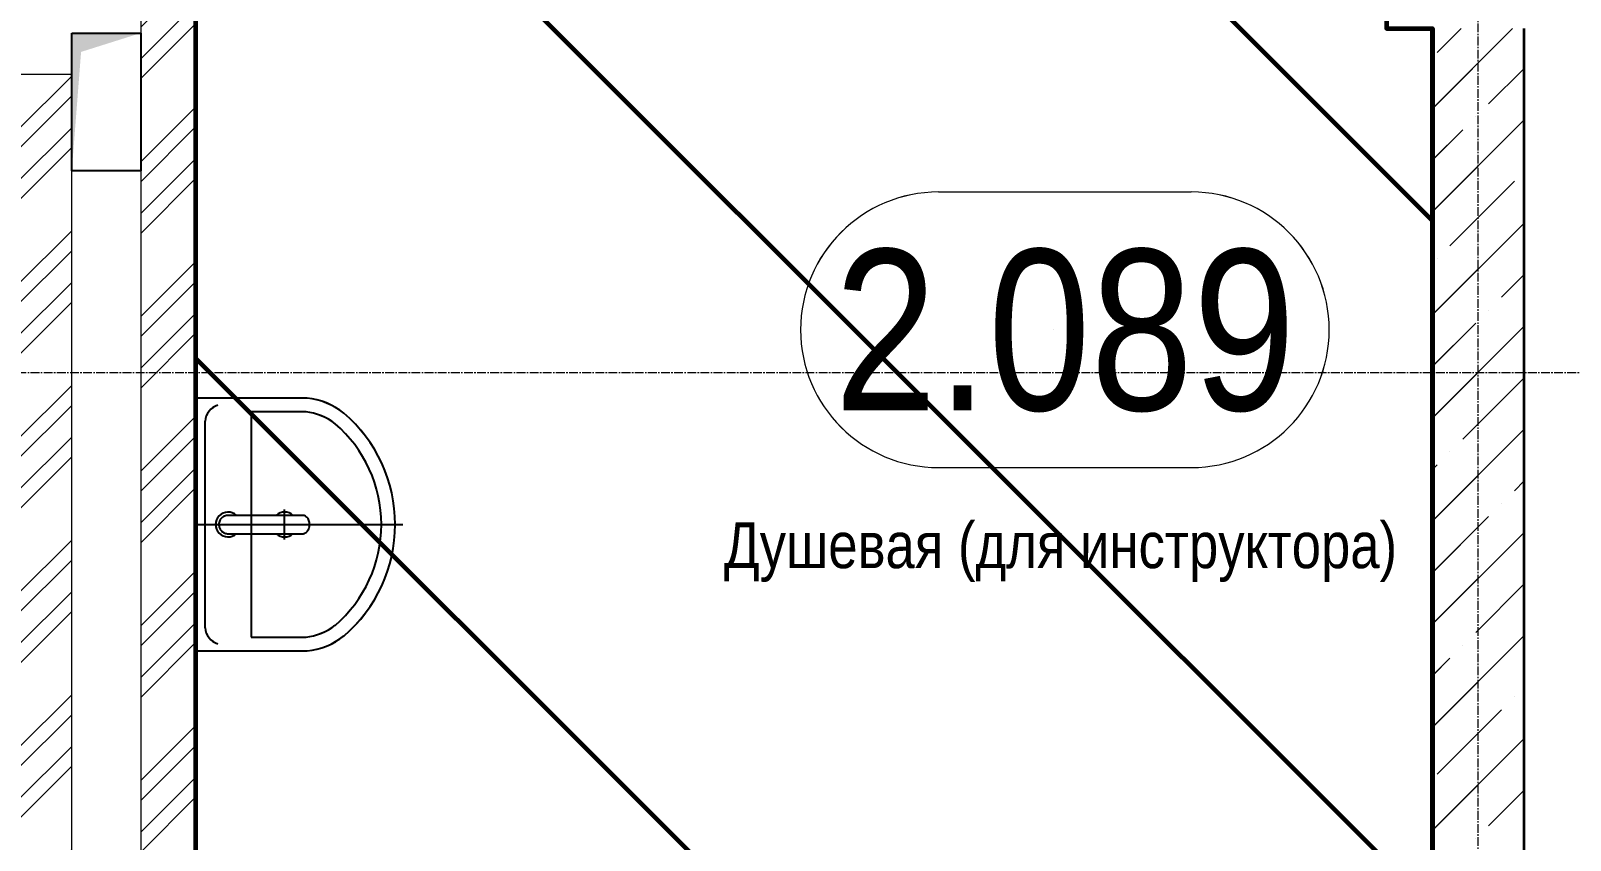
# Model space of a CAD drawing. Header units: millimetres. Extents: x 470010 to 1231400, y -134005 to 421770.
# Drawn here: x 697324 to 700674, y -12429 to -10666 of the extents above; entities that cross this region are included whole.
import ezdxf
from ezdxf.enums import TextEntityAlignment as Align

# ---------------------------------------------------------------- set-up
doc = ezdxf.new("R2010")
doc.units = ezdxf.units.MM
doc.linetypes.add('CENTER2', pattern=[28.575, 19.05, -3.175, 3.175, -3.175])
doc.layers.get('Defpoints').update_dxf_attribs({"color": 140})
for name, color, linetype, lineweight in [('0) шп потолок', 3, 'Continuous', 60), ('АР_Area', 5, 'Continuous', 5), ('АР_Стены ЖБ', 7, 'Continuous', 35), ('АР_Стены кирпич', 32, 'Continuous', 20), ('АР_Штриховка', 8, 'Continuous', 0)]:
    doc.layers.add(name, color=color, linetype=linetype, lineweight=lineweight)
doc.layers.add('РД_Оси_100', color=7, linetype='Continuous', lineweight=0, true_color=0x525252)
doc.styles.add('style1', font='ARIALN.TTF')
pattern_1 = [(45, (602274.53, -216024.5), (-168.3798, 168.3798), []), (45, (602386.78, -216024.5), (-168.3798, 168.3798), [])]
pattern_2 = [(45, (-63444.08, -115658.25), (-168.3798, 168.3798), []), (45, (-63331.83, -115658.25), (-168.3798, 168.3798), [])]

# ---------------------------------------------------------------- blocks, each defined once
blk = doc.blocks.new('СОШ_2200_АР_ОСИ_М100_28.05.24')
at = {"layer": 'РД_Оси_100', "color": 251, "linetype": 'CENTER2', "true_color": 0x636466}
for p, q in [((27600, -6155), (27600, 139938.679)), ((119910, 82200), (-5954.958, 82200))]:
    blk.add_line(p, q, dxfattribs=at)
blk = doc.blocks.new('MOK-МаркаПом_овал_ареал')
for p, q in [((-2.75, 3), (2.75, 3)), ((-2.75, -3), (2.75, -3))]:
    blk.add_line(p, q)
for centre, radius, start, end in [((-2.75, 0), 3, 90, 270), ((2.75, 0), 3, 270, 90), ((-3.75, 0), 3.5, 0, 0.001)]:
    blk.add_arc(centre, radius, start, end)
at = {"color": 0, "style": 'style1'}
blk.add_attdef('АР-ПОМЕЩЕНИЕ:НОМЕР', text='', height=3.5, dxfattribs=at).set_placement((0, 0), align=Align.MIDDLE)
at = {"layer": 'Defpoints', "color": 2, "style": 'style1'}
blk.add_attdef('АР-ПОМЕЩЕНИЕ:НАИМЕНОВАНИЕ', text='', height=1, dxfattribs=at).set_placement((-0.094, -4.814), align=Align.MIDDLE)
blk = doc.blocks.new('A$C9108343f')
at = {"layer": 'АР_Штриховка', "linetype": 'Continuous', "lineweight": 0, "true_color": 0x000000}
h = blk.add_hatch(dxfattribs=at)
h.set_pattern_fill('ANSI32', color=18, scale=25, style=0)
h.set_pattern_definition([(45, (-63444.08, -115658.25), (-168.3798, 168.3798), []), (45, (-63331.83, -115658.25), (-168.3798, 168.3798), [])])
h.paths.add_polyline_path([(31965, 90035), (31925, 90065), (31845, 90035), (31845, 87775), (31965, 87775)], flags=0)
h = blk.add_hatch(dxfattribs=at)
h.set_pattern_fill('ANSI32', color=18, scale=25, angle=360, style=0)
h.set_pattern_definition(pattern_2)
h.paths.add_polyline_path([(31575, 89485), (31695, 89605), (29351.9, 89605), (29311.9, 89575), (29351.9, 89485)], flags=0)
h.paths.add_polyline_path([(29351.9, 89485), (29311.9, 89575), (29231.9, 89605), (27075, 89605), (27075, 89485)], flags=0)
h = blk.add_hatch(dxfattribs=at)
h.set_pattern_fill('ANSI32', color=18, scale=25, angle=-360, style=0)
h.set_pattern_definition(pattern_2)
h.paths.add_polyline_path([(31695, 89605), (31575, 89485), (31575, 86785), (31695, 86665)], flags=0)
at = {"color": 18, "linetype": 'Continuous', "true_color": 0x000000}
for p, q in [((31695, 89395), (31695, 89695)), ((31695, 89695), (31845, 89695)), ((31695, 89395), (31695, 89695)), ((31695, 89695), (31845, 89695)), ((31845, 89695), (31845, 89395)), ((31845, 89695), (31845, 89395)), ((31845, 89395), (31695, 89395)), ((31845, 89395), (31695, 89395))]:
    blk.add_line(p, q, dxfattribs=at)
at = {"color": 18, "true_color": 0x000000}
for p, q in [((31965, 88350), (31965, 88900)), ((32206.7, 88900), (31965, 88900)), ((31965, 88900), (31965, 88350)), ((31965, 88350), (31965, 88900)), ((32206.7, 88900), (31965, 88900)), ((31965, 88900), (31965, 88350)), ((32205.2, 88870), (32085, 88870)), ((32085, 88870), (32085, 88380)), ((32205.2, 88870), (32085, 88870)), ((32085, 88870), (32085, 88380)), ((31985, 88400.3), (31985, 88849.7)), ((31985, 88400.3), (31985, 88849.7)), ((32085, 88380), (32205.2, 88380)), ((32085, 88380), (32205.2, 88380)), ((31965, 88350), (32206.7, 88350)), ((31965, 88350), (32206.7, 88350))]:
    blk.add_line(p, q, dxfattribs=at)
for centre, radius, start, end in [((32191.7, 88747.1), 153.6, 51.7332, 84.3781), ((32191.7, 88747.1), 153.6, 51.7332, 84.3781), ((32024.5, 88846.7), 39.7, 106.881, 175.6479), ((32024.5, 88846.7), 39.7, 106.881, 175.6479), ((32191.7, 88747.1), 123.6, 51.7332, 84.3781), ((32191.7, 88747.1), 123.6, 51.7332, 84.3781), ((32078.8, 88625), 319.7, 310.5997, 49.4003), ((32078.8, 88625), 319.7, 310.5997, 49.4003), ((32078.8, 88625), 289.7, 310.7241, 49.2759), ((32078.8, 88625), 289.7, 310.7241, 49.2759), ((32035, 88625), 27, 47.7946, 312.2054), ((32035, 88625), 27, 47.7946, 312.2054), ((32158, 88625), 27, 47.7946, 132.2054), ((32158, 88625), 27, 47.7946, 132.2054), ((32158, 88625), 27, 227.7946, 312.2054), ((32158, 88625), 27, 227.7946, 312.2054), ((32024.5, 88403.3), 39.7, 184.3521, 253.119), ((32024.5, 88403.3), 39.7, 184.3521, 253.119), ((32191.7, 88502.9), 123.6, 275.6219, 308.2668), ((32191.7, 88502.9), 123.6, 275.6219, 308.2668), ((32191.7, 88502.9), 153.6, 275.6219, 308.2668), ((32191.7, 88502.9), 153.6, 275.6219, 308.2668)]:
    blk.add_arc(centre, radius, start, end, dxfattribs=at)
blk.add_open_spline([(32197.3, 88645), (32198.1, 88645), (32198.9, 88644.9), (32200.6, 88644.6), (32201.4, 88644.3), (32203, 88643.6), (32203.8, 88643.1), (32205.6, 88641.8), (32206.7, 88640.7), (32208.5, 88638.4), (32209.3, 88637.2), (32210.6, 88634.4), (32211.1, 88633), (32211.8, 88630.2), (32212, 88628.7), (32212.2, 88626.6), (32212.3, 88625.8), (32212.3, 88624.4), (32212.2, 88623.7), (32212.1, 88622.3), (32212.1, 88621.5), (32211.7, 88619.1), (32211.2, 88617.3), (32209.9, 88613.9), (32209, 88612.3), (32207.1, 88609.7), (32206.1, 88608.7), (32203.9, 88606.9), (32202.7, 88606.2), (32200.4, 88605.4), (32199.3, 88605.1), (32198.1, 88605), (32198, 88605), (32197.7, 88605), (32197.7, 88605), (32197.5, 88605), (32197.4, 88605), (32197.3, 88605), (32197.3, 88605), (32197.3, 88605), (32197.2, 88605), (32197.2, 88605), (32197.2, 88605), (32197.1, 88605), (32197.1, 88605), (32196.9, 88605), (32196.8, 88605), (32196.6, 88605), (32196.4, 88605), (32195.9, 88605), (32195.5, 88605), (32194.5, 88605), (32193.8, 88605), (32191.6, 88605), (32190.2, 88605), (32185.8, 88605), (32182.8, 88605), (32173.7, 88605), (32167.4, 88605), (32147.6, 88605), (32133.5, 88605), (32115.2, 88605), (32112, 88605), (32102.3, 88605), (32095.6, 88605), (32075.1, 88605), (32060.8, 88605), (32042.8, 88605), (32039.7, 88605), (32036.4, 88605), (32036.2, 88605), (32035.9, 88605), (32035.7, 88605), (32035.5, 88605), (32035.4, 88605), (32035.2, 88605), (32035.2, 88605), (32035.1, 88605), (32035, 88605), (32035, 88605), (32035, 88605), (32035, 88605), (32034.9, 88605), (32034.9, 88605), (32034.9, 88605), (32034.9, 88605), (32034.9, 88605), (32034.8, 88605), (32034.8, 88605), (32034.7, 88605), (32034.6, 88605), (32034.4, 88605), (32034.3, 88605), (32033.9, 88605), (32033.6, 88605), (32032.7, 88605.1), (32032.2, 88605.2), (32030.5, 88605.5), (32029.3, 88605.8), (32027, 88606.6), (32025.9, 88607.1), (32023.7, 88608.4), (32022.7, 88609.2), (32020.8, 88610.9), (32019.9, 88611.8), (32018.3, 88613.8), (32017.7, 88614.9), (32016.5, 88617.1), (32016.1, 88618.3), (32015.4, 88620.6), (32015.2, 88621.7), (32015, 88623.5), (32015, 88624.1), (32015, 88625.1), (32015, 88625.4), (32015, 88626.2), (32015, 88626.6), (32015.1, 88627.7), (32015.2, 88628.5), (32015.7, 88630.7), (32016.2, 88632.2), (32017.6, 88635.1), (32018.5, 88636.4), (32020.5, 88638.9), (32021.7, 88640.1), (32024.3, 88642), (32025.7, 88642.8), (32028.6, 88644), (32030.1, 88644.5), (32031.8, 88644.8), (32032.1, 88644.8), (32032.8, 88644.9), (32033.3, 88644.9), (32033.8, 88645), (32034, 88645), (32034.3, 88645), (32034.5, 88645), (32034.8, 88645), (32034.9, 88645), (32035, 88645), (32035, 88645), (32035, 88645), (32035, 88645), (32035, 88645), (32035, 88645), (32035.1, 88645), (32035.1, 88645), (32035.3, 88645), (32035.4, 88645), (32035.6, 88645), (32035.8, 88645), (32036.3, 88645), (32036.6, 88645), (32037.6, 88645), (32038.3, 88645), (32040.3, 88645), (32041.7, 88645), (32045.7, 88645), (32048.3, 88645), (32056.2, 88645), (32061.4, 88645), (32076.6, 88645), (32086.5, 88645), (32114.9, 88645), (32132.5, 88645), (32166.5, 88645), (32182.7, 88645), (32197.3, 88645)], degree=3, knots=[0, 0, 0, 0, 0.153365, 0.153365, 0.30673, 0.30673, 0.460095, 0.460095, 0.703256, 0.703256, 0.946417, 0.946417, 1.189578, 1.189578, 1.432739, 1.432739, 1.565545, 1.565545, 1.691125, 1.691125, 1.816705, 1.816705, 2.111192, 2.111192, 2.405679, 2.405679, 2.645118, 2.645118, 2.884557, 2.884557, 3.077844, 3.077844, 3.107789, 3.107789, 3.118001, 3.118001, 3.138423, 3.138423, 3.141442, 3.141442, 3.141976, 3.141976, 3.142511, 3.142511, 3.143579, 3.143579, 3.145716, 3.145716, 3.14999, 3.14999, 3.158538, 3.158538, 3.175635, 3.175635, 3.209827, 3.209827, 3.278213, 3.278213, 3.414983, 3.414983, 3.688524, 3.688524, 3.745517, 3.745517, 3.859502, 3.859502, 4.087472, 4.087472, 4.133346, 4.133346, 4.136438, 4.136438, 4.138418, 4.138418, 4.140015, 4.140015, 4.140937, 4.140937, 4.141313, 4.141313, 4.141684, 4.141684, 4.142394, 4.142394, 4.143815, 4.143815, 4.146658, 4.146658, 4.152342, 4.152342, 4.163711, 4.163711, 4.186448, 4.186448, 4.231923, 4.231923, 4.322872, 4.322872, 4.504772, 4.504772, 4.686671, 4.686671, 4.86857, 4.86857, 5.05047, 5.05047, 5.232369, 5.232369, 5.414268, 5.414268, 5.596168, 5.596168, 5.695139, 5.695139, 5.756437, 5.756437, 5.817734, 5.817734, 5.940329, 5.940329, 6.172478, 6.172478, 6.404627, 6.404627, 6.636776, 6.636776, 6.868925, 6.868925, 7.101074, 7.101074, 7.139346, 7.139346, 7.215891, 7.215891, 7.233819, 7.233819, 7.269676, 7.269676, 7.283061, 7.283061, 7.283218, 7.283218, 7.283375, 7.283375, 7.28369, 7.28369, 7.28432, 7.28432, 7.285579, 7.285579, 7.288098, 7.288098, 7.293136, 7.293136, 7.303211, 7.303211, 7.323361, 7.323361, 7.363661, 7.363661, 7.444261, 7.444261, 7.605462, 7.605462, 7.927863, 7.927863, 8.283185, 8.283185, 8.283185, 8.283185], dxfattribs=at)
blk.add_open_spline([(32197.3, 88645), (32198.1, 88645), (32198.9, 88644.9), (32200.6, 88644.6), (32201.4, 88644.3), (32203, 88643.6), (32203.8, 88643.1), (32205.6, 88641.8), (32206.7, 88640.7), (32208.5, 88638.4), (32209.3, 88637.2), (32210.6, 88634.4), (32211.1, 88633), (32211.8, 88630.2), (32212, 88628.7), (32212.2, 88626.6), (32212.3, 88625.8), (32212.3, 88624.4), (32212.2, 88623.7), (32212.1, 88622.3), (32212.1, 88621.5), (32211.7, 88619.1), (32211.2, 88617.3), (32209.9, 88613.9), (32209, 88612.3), (32207.1, 88609.7), (32206.1, 88608.7), (32203.9, 88606.9), (32202.7, 88606.2), (32200.4, 88605.4), (32199.3, 88605.1), (32198.1, 88605), (32198, 88605), (32197.7, 88605), (32197.7, 88605), (32197.5, 88605), (32197.4, 88605), (32197.3, 88605), (32197.3, 88605), (32197.3, 88605), (32197.2, 88605), (32197.2, 88605), (32197.2, 88605), (32197.1, 88605), (32197.1, 88605), (32196.9, 88605), (32196.8, 88605), (32196.6, 88605), (32196.4, 88605), (32195.9, 88605), (32195.5, 88605), (32194.5, 88605), (32193.8, 88605), (32191.6, 88605), (32190.2, 88605), (32185.8, 88605), (32182.8, 88605), (32173.7, 88605), (32167.4, 88605), (32147.6, 88605), (32133.5, 88605), (32115.2, 88605), (32112, 88605), (32102.3, 88605), (32095.6, 88605), (32075.1, 88605), (32060.8, 88605), (32042.8, 88605), (32039.7, 88605), (32036.4, 88605), (32036.2, 88605), (32035.9, 88605), (32035.7, 88605), (32035.5, 88605), (32035.4, 88605), (32035.2, 88605), (32035.2, 88605), (32035.1, 88605), (32035, 88605), (32035, 88605), (32035, 88605), (32035, 88605), (32034.9, 88605), (32034.9, 88605), (32034.9, 88605), (32034.9, 88605), (32034.9, 88605), (32034.8, 88605), (32034.8, 88605), (32034.7, 88605), (32034.6, 88605), (32034.4, 88605), (32034.3, 88605), (32033.9, 88605), (32033.6, 88605), (32032.7, 88605.1), (32032.2, 88605.2), (32030.5, 88605.5), (32029.3, 88605.8), (32027, 88606.6), (32025.9, 88607.1), (32023.7, 88608.4), (32022.7, 88609.2), (32020.8, 88610.9), (32019.9, 88611.8), (32018.3, 88613.8), (32017.7, 88614.9), (32016.5, 88617.1), (32016.1, 88618.3), (32015.4, 88620.6), (32015.2, 88621.7), (32015, 88623.5), (32015, 88624.1), (32015, 88625.1), (32015, 88625.4), (32015, 88626.2), (32015, 88626.6), (32015.1, 88627.7), (32015.2, 88628.5), (32015.7, 88630.7), (32016.2, 88632.2), (32017.6, 88635.1), (32018.5, 88636.4), (32020.5, 88638.9), (32021.7, 88640.1), (32024.3, 88642), (32025.7, 88642.8), (32028.6, 88644), (32030.1, 88644.5), (32031.8, 88644.8), (32032.1, 88644.8), (32032.8, 88644.9), (32033.3, 88644.9), (32033.8, 88645), (32034, 88645), (32034.3, 88645), (32034.5, 88645), (32034.8, 88645), (32034.9, 88645), (32035, 88645), (32035, 88645), (32035, 88645), (32035, 88645), (32035, 88645), (32035, 88645), (32035.1, 88645), (32035.1, 88645), (32035.3, 88645), (32035.4, 88645), (32035.6, 88645), (32035.8, 88645), (32036.3, 88645), (32036.6, 88645), (32037.6, 88645), (32038.3, 88645), (32040.3, 88645), (32041.7, 88645), (32045.7, 88645), (32048.3, 88645), (32056.2, 88645), (32061.4, 88645), (32076.6, 88645), (32086.5, 88645), (32114.9, 88645), (32132.5, 88645), (32166.5, 88645), (32182.7, 88645), (32197.3, 88645)], degree=3, knots=[0, 0, 0, 0, 0.153365, 0.153365, 0.30673, 0.30673, 0.460095, 0.460095, 0.703256, 0.703256, 0.946417, 0.946417, 1.189578, 1.189578, 1.432739, 1.432739, 1.565545, 1.565545, 1.691125, 1.691125, 1.816705, 1.816705, 2.111192, 2.111192, 2.405679, 2.405679, 2.645118, 2.645118, 2.884557, 2.884557, 3.077844, 3.077844, 3.107789, 3.107789, 3.118001, 3.118001, 3.138423, 3.138423, 3.141442, 3.141442, 3.141976, 3.141976, 3.142511, 3.142511, 3.143579, 3.143579, 3.145716, 3.145716, 3.14999, 3.14999, 3.158538, 3.158538, 3.175635, 3.175635, 3.209827, 3.209827, 3.278213, 3.278213, 3.414983, 3.414983, 3.688524, 3.688524, 3.745517, 3.745517, 3.859502, 3.859502, 4.087472, 4.087472, 4.133346, 4.133346, 4.136438, 4.136438, 4.138418, 4.138418, 4.140015, 4.140015, 4.140937, 4.140937, 4.141313, 4.141313, 4.141684, 4.141684, 4.142394, 4.142394, 4.143815, 4.143815, 4.146658, 4.146658, 4.152342, 4.152342, 4.163711, 4.163711, 4.186448, 4.186448, 4.231923, 4.231923, 4.322872, 4.322872, 4.504772, 4.504772, 4.686671, 4.686671, 4.86857, 4.86857, 5.05047, 5.05047, 5.232369, 5.232369, 5.414268, 5.414268, 5.596168, 5.596168, 5.695139, 5.695139, 5.756437, 5.756437, 5.817734, 5.817734, 5.940329, 5.940329, 6.172478, 6.172478, 6.404627, 6.404627, 6.636776, 6.636776, 6.868925, 6.868925, 7.101074, 7.101074, 7.139346, 7.139346, 7.215891, 7.215891, 7.233819, 7.233819, 7.269676, 7.269676, 7.283061, 7.283061, 7.283218, 7.283218, 7.283375, 7.283375, 7.28369, 7.28369, 7.28432, 7.28432, 7.285579, 7.285579, 7.288098, 7.288098, 7.293136, 7.293136, 7.303211, 7.303211, 7.323361, 7.323361, 7.363661, 7.363661, 7.444261, 7.444261, 7.605462, 7.605462, 7.927863, 7.927863, 8.283185, 8.283185, 8.283185, 8.283185], dxfattribs=at)
at = {"color": 18, "linetype": 'Continuous', "true_color": 0x000000}
blk.add_solid([(31695, 89395), (31695, 89695), (31715.2, 89654), (31845, 89695)], dxfattribs=at)
blk.add_solid([(31695, 89395), (31695, 89695), (31715.2, 89654), (31845, 89695)], dxfattribs=at)
at = {"layer": '0) шп потолок'}
blk.add_lwpolyline([(31275, 85855), (31275, 86665), (31695, 86665), (31695, 87695), (31965, 87695), (31965, 90035), (34555, 90035), (34555, 89705), (34655, 89705), (34655, 87775)], dxfattribs=at)
at = {"layer": 'Defpoints', "color": 18, "true_color": 0x000000}
for p, q in [((32158, 88592.6), (32158, 88657.4)), ((32158, 88592.6), (32158, 88657.4)), ((31965, 88625), (32415, 88625)), ((31965, 88625), (32415, 88625))]:
    blk.add_line(p, q, dxfattribs=at)
at = {"layer": 'АР_Стены ЖБ', "color": 18, "linetype": 'Continuous', "lineweight": 35, "true_color": 0x000000}
for p, q in [((34655, 89705), (34655, 85855)), ((34855, 85855), (34855, 89705))]:
    blk.add_line(p, q, dxfattribs=at)
at = {"layer": 'АР_Стены кирпич', "color": 18, "linetype": 'Continuous', "lineweight": 20, "true_color": 0x000000}
for p, q in [((31845, 90035), (31845, 87775)), ((31965, 87775), (31965, 90035)), ((31695, 89605), (29351.9, 89605)), ((31695, 86665), (31695, 89605))]:
    blk.add_line(p, q, dxfattribs=at)
at = {"layer": 'АР_Штриховка', "color": 18, "linetype": 'Continuous', "lineweight": 5, "true_color": 0x000000}
for p, q in [((34655, 89530.3), (34829.6, 89705)), ((34665.2, 89652.9), (34717.4, 89705)), ((34777.5, 89540.6), (34855, 89618.1)), ((34655, 89305.8), (34855, 89505.8)), ((34749.4, 89512.5), (34749.4, 89512.5)), ((34655, 89418.1), (34721.3, 89484.5)), ((34693.3, 89231.9), (34833.6, 89372.2)), ((34655, 89081.3), (34855, 89281.3)), ((34665.2, 89203.8), (34665.2, 89203.8)), ((34805.5, 89119.7), (34855, 89169.1)), ((34777.5, 89091.6), (34777.5, 89091.6)), ((34655, 88969.1), (34749.4, 89063.5)), ((34655, 88856.8), (34855, 89056.8)), ((34721.3, 88811), (34855, 88944.6)), ((34655, 88632.3), (34855, 88832.3)), ((34655, 88744.6), (34665.2, 88754.8)), ((34693.3, 88782.9), (34693.3, 88782.9)), ((34833.6, 88698.7), (34855, 88720.1)), ((34805.5, 88670.6), (34805.5, 88670.6)), ((34655, 88520.1), (34777.5, 88642.6)), ((34655, 88407.8), (34855, 88607.8)), ((34749.4, 88390), (34855, 88495.6)), ((34655, 88183.3), (34855, 88383.3)), ((34721.3, 88361.9), (34721.3, 88361.9)), ((34655, 88295.6), (34693.3, 88333.9)), ((34665.2, 88081.3), (34805.5, 88221.6)), ((34833.6, 88249.7), (34833.6, 88249.7)), ((34655, 87958.8), (34855, 88158.8)), ((34777.5, 87969.1), (34855, 88046.5)), ((34749.4, 87941), (34749.4, 87941))]:
    blk.add_line(p, q, dxfattribs=at)
at = {"layer": 'АР_Area', "color": 18, "linetype": 'Continuous', "lineweight": 15, "true_color": 0x000000, "xscale": 100, "yscale": 100, "zscale": 100}
blk.add_blockref('MOK-МаркаПом_овал_ареал', (33855.6, 89049), dxfattribs=at).add_auto_attribs({'АР-ПОМЕЩЕНИЕ:НОМЕР': '2.089', 'АР-ПОМЕЩЕНИЕ:НАИМЕНОВАНИЕ': 'Душевая (для инструктора)'})
at = {"layer": 'РД_Оси_100'}
blk.add_blockref('СОШ_2200_АР_ОСИ_М100_28.05.24', (7155, 6755), dxfattribs=at)
at = {"layer": 'Defpoints', "color": 18, "true_color": 0x000000, "style": 'style1'}
for p in [(143949.3, 316089.1), (143975, 281639.5), (143890.4, 273244.7), (143840, 264276.8), (143967.8, 254892.4), (12252, 104178.1), (12382.6, 96023.1)]:
    blk.add_attdef('АР-ПОМЕЩЕНИЕ:НАИМЕНОВАНИЕ', text='', height=100, dxfattribs=at).set_placement(p, align=Align.MIDDLE)
at = {"layer": 'Defpoints', "color": 18, "true_color": 0x000000, "style": 'style1', "flags": 8}
for p in [(143951.3, 279099.1), (143848.3, 269251.1), (143875.3, 260094.2), (144049.7, 250824.7), (163419.3, 238153.4), (155897.5, 237966), (183037.2, 237966), (143342.9, 237876.2)]:
    blk.add_attdef('АР-ПОМЕЩЕНИЕ:НАИМЕНОВАНИЕ', text='', height=100, dxfattribs=at).set_placement(p, align=Align.MIDDLE)

msp = doc.modelspace()

# ---------------------------------------------------------------- hatches: boundary and pattern name
at = {"layer": '0) шп потолок', "true_color": 0xf26722}
h = msp.add_hatch(dxfattribs=at)
h.set_pattern_fill('ANSI31', color=30, scale=333, angle=90)
h.paths.add_polyline_path([(700373.57, -10661.242), (700273.57, -10661.242), (700273.57, -10331.242), (697683.57, -10331.242), (697683.57, -12591.242), (700373.57, -12591.242)])
h.paths.add_polyline_path([(697410.164, -10629.408), (697796.453, -10629.408), (697796.453, -10328.794), (697410.164, -10328.794)], flags=9)
at = {"layer": 'АР_Штриховка', "linetype": 'Continuous', "lineweight": 0, "true_color": 0x000000}
h = msp.add_hatch(dxfattribs=at)
h.set_pattern_fill('ANSI32', color=18, scale=25, style=0)
h.set_pattern_definition([(45, (602274.53, -216024.5), (-168.3798, 168.3798), []), (45, (602386.78, -216024.5), (-168.3798, 168.3798), [])])
h.paths.add_polyline_path([(697683.57, -10331.242), (697643.57, -10301.242), (697563.57, -10331.242), (697563.57, -12591.242), (697683.57, -12591.242)], flags=0)
h = msp.add_hatch(dxfattribs=at)
h.set_pattern_fill('ANSI32', color=18, scale=25, angle=360, style=0)
h.set_pattern_definition(pattern_1)
h.paths.add_polyline_path([(697293.57, -10881.242), (697413.57, -10761.242), (695070.463, -10761.242), (695030.463, -10791.242), (695070.463, -10881.242)], flags=0)
h.paths.add_polyline_path([(695070.463, -10881.242), (695030.463, -10791.242), (694950.463, -10761.242), (692793.57, -10761.242), (692793.57, -10881.242)], flags=0)
h = msp.add_hatch(dxfattribs=at)
h.set_pattern_fill('ANSI32', color=18, scale=25, angle=-360, style=0)
h.set_pattern_definition(pattern_1)
h.paths.add_polyline_path([(697413.57, -10761.242), (697293.57, -10881.242), (697293.57, -13581.252), (697413.57, -13701.252)], flags=0)

# ---------------------------------------------------------------- linework, layer by layer
at = {"color": 18, "linetype": 'Continuous', "true_color": 0x000000}
for p, q in [((697413.57, -10971.242), (697413.57, -10671.242)), ((697413.57, -10671.242), (697563.57, -10671.242)), ((697413.57, -10971.242), (697413.57, -10671.242)), ((697413.57, -10671.242), (697563.57, -10671.242)), ((697563.57, -10671.242), (697563.57, -10971.242)), ((697563.57, -10671.242), (697563.57, -10971.242)), ((697563.57, -10971.242), (697413.57, -10971.242)), ((697563.57, -10971.242), (697413.57, -10971.242))]:
    msp.add_line(p, q, dxfattribs=at)
at = {"color": 18, "true_color": 0x000000}
for p, q in [((697683.57, -12016.242), (697683.57, -11466.242)), ((697925.322, -11466.242), (697683.57, -11466.242)), ((697683.57, -11466.242), (697683.57, -12016.242)), ((697683.57, -12016.242), (697683.57, -11466.242)), ((697925.322, -11466.242), (697683.57, -11466.242)), ((697683.57, -11466.242), (697683.57, -12016.242)), ((697703.57, -11965.916), (697703.57, -11516.568)), ((697703.57, -11965.916), (697703.57, -11516.568)), ((697923.769, -11496.242), (697803.57, -11496.242)), ((697803.57, -11496.242), (697803.57, -11986.242)), ((697923.769, -11496.242), (697803.57, -11496.242)), ((697803.57, -11496.242), (697803.57, -11986.242)), ((697803.57, -11986.242), (697923.769, -11986.242)), ((697803.57, -11986.242), (697923.769, -11986.242)), ((697683.57, -12016.242), (697925.322, -12016.242)), ((697683.57, -12016.242), (697925.322, -12016.242))]:
    msp.add_line(p, q, dxfattribs=at)
for centre, radius, start, end in [((697743.152, -11519.581), 39.697, 106.881039, 175.647884), ((697743.152, -11519.581), 39.697, 106.881039, 175.647884), ((697910.272, -11619.137), 153.634, 51.733153, 84.378131), ((697910.272, -11619.137), 153.634, 51.733153, 84.378131), ((697910.272, -11619.137), 123.634, 51.733153, 84.378131), ((697910.272, -11619.137), 123.634, 51.733153, 84.378131), ((697797.38, -11741.242), 319.685, 310.599722, 49.400278), ((697797.38, -11741.242), 319.685, 310.599722, 49.400278), ((697797.38, -11741.242), 289.685, 310.724125, 49.275875), ((697797.38, -11741.242), 289.685, 310.724125, 49.275875), ((697753.57, -11741.242), 27, 47.794554, 312.205446), ((697753.57, -11741.242), 27, 47.794554, 312.205446), ((697876.57, -11741.242), 27, 47.794554, 132.205446), ((697876.57, -11741.242), 27, 47.794554, 132.205446), ((697876.57, -11741.242), 27, 227.794554, 312.205446), ((697876.57, -11741.242), 27, 227.794554, 312.205446), ((697743.152, -11962.903), 39.697, 184.352116, 253.118961), ((697743.152, -11962.903), 39.697, 184.352116, 253.118961), ((697910.272, -11863.347), 123.634, 275.621869, 308.266847), ((697910.272, -11863.347), 123.634, 275.621869, 308.266847), ((697910.272, -11863.347), 153.634, 275.621869, 308.266847), ((697910.272, -11863.347), 153.634, 275.621869, 308.266847)]:
    msp.add_arc(centre, radius, start, end, dxfattribs=at)
msp.add_open_spline([(697915.876, -11721.242), (697916.681, -11721.242), (697917.51, -11721.327), (697919.166, -11721.681), (697919.991, -11721.951), (697921.592, -11722.67), (697922.366, -11723.118), (697924.258, -11724.473), (697925.311, -11725.496), (697927.142, -11727.804), (697927.921, -11729.089), (697929.199, -11731.796), (697929.696, -11733.217), (697930.426, -11736.077), (697930.658, -11737.515), (697930.842, -11739.673), (697930.874, -11740.423), (697930.878, -11741.848), (697930.854, -11742.551), (697930.748, -11743.987), (697930.665, -11744.716), (697930.28, -11747.174), (697929.829, -11748.93), (697928.515, -11752.305), (697927.652, -11753.924), (697925.722, -11756.532), (697924.722, -11757.583), (697922.501, -11759.33), (697921.278, -11760.024), (697918.98, -11760.874), (697917.925, -11761.108), (697916.731, -11761.212), (697916.571, -11761.223), (697916.358, -11761.232), (697916.303, -11761.234), (697916.141, -11761.24), (697916.033, -11761.242), (697915.91, -11761.242), (697915.894, -11761.242), (697915.876, -11761.242), (697915.851, -11761.242), (697915.807, -11761.242), (697915.785, -11761.242), (697915.72, -11761.242), (697915.676, -11761.242), (697915.545, -11761.242), (697915.457, -11761.242), (697915.195, -11761.242), (697915.019, -11761.242), (697914.492, -11761.242), (697914.14, -11761.242), (697913.08, -11761.242), (697912.37, -11761.242), (697910.228, -11761.242), (697908.784, -11761.242), (697904.406, -11761.242), (697901.426, -11761.242), (697892.299, -11761.242), (697885.968, -11761.242), (697866.229, -11761.242), (697852.081, -11761.242), (697833.788, -11761.242), (697830.59, -11761.242), (697820.87, -11761.242), (697814.218, -11761.242), (697793.745, -11761.242), (697779.41, -11761.242), (697761.363, -11761.242), (697758.312, -11761.242), (697755.026, -11761.242), (697754.818, -11761.242), (697754.477, -11761.242), (697754.344, -11761.242), (697754.103, -11761.242), (697753.996, -11761.242), (697753.826, -11761.242), (697753.764, -11761.242), (697753.677, -11761.242), (697753.652, -11761.242), (697753.601, -11761.242), (697753.57, -11761.242), (697753.564, -11761.242), (697753.56, -11761.242), (697753.547, -11761.242), (697753.538, -11761.242), (697753.513, -11761.242), (697753.496, -11761.242), (697753.444, -11761.242), (697753.41, -11761.242), (697753.307, -11761.241), (697753.239, -11761.24), (697753.032, -11761.235), (697752.894, -11761.231), (697752.479, -11761.214), (697752.199, -11761.197), (697751.356, -11761.127), (697750.788, -11761.056), (697749.071, -11760.764), (697747.911, -11760.463), (697745.619, -11759.634), (697744.487, -11759.105), (697742.319, -11757.825), (697741.283, -11757.074), (697739.368, -11755.382), (697738.489, -11754.441), (697736.937, -11752.421), (697736.263, -11751.343), (697735.143, -11749.115), (697734.696, -11747.966), (697734.027, -11745.661), (697733.805, -11744.506), (697733.618, -11742.76), (697733.582, -11742.151), (697733.567, -11741.183), (697733.571, -11740.816), (697733.601, -11740.069), (697733.626, -11739.692), (697733.737, -11738.551), (697733.856, -11737.78), (697734.342, -11735.536), (697734.839, -11734.054), (697736.206, -11731.192), (697737.076, -11729.813), (697739.143, -11727.296), (697740.338, -11726.157), (697742.944, -11724.221), (697744.355, -11723.422), (697747.252, -11722.201), (697748.739, -11721.778), (697750.441, -11721.487), (697750.681, -11721.45), (697751.399, -11721.354), (697751.874, -11721.309), (697752.454, -11721.273), (697752.564, -11721.267), (697752.892, -11721.252), (697753.11, -11721.246), (697753.407, -11721.243), (697753.487, -11721.242), (697753.569, -11721.242), (697753.566, -11721.242), (697753.587, -11721.242), (697753.598, -11721.242), (697753.63, -11721.242), (697753.651, -11721.242), (697753.714, -11721.242), (697753.757, -11721.242), (697753.884, -11721.242), (697753.969, -11721.242), (697754.223, -11721.242), (697754.392, -11721.242), (697754.9, -11721.242), (697755.238, -11721.242), (697756.252, -11721.242), (697756.926, -11721.242), (697758.945, -11721.242), (697760.286, -11721.242), (697764.292, -11721.242), (697766.941, -11721.242), (697774.824, -11721.242), (697779.994, -11721.242), (697795.244, -11721.242), (697805.068, -11721.242), (697833.506, -11721.242), (697851.089, -11721.242), (697885.161, -11721.242), (697901.354, -11721.242), (697915.876, -11721.242)], degree=3, knots=[0, 0, 0, 0, 0.15336513, 0.15336513, 0.30673026, 0.30673026, 0.46009539, 0.46009539, 0.70325641, 0.70325641, 0.94641743, 0.94641743, 1.18957844, 1.18957844, 1.43273946, 1.43273946, 1.5655445, 1.5655445, 1.69112476, 1.69112476, 1.81670502, 1.81670502, 2.11119197, 2.11119197, 2.40567891, 2.40567891, 2.64511775, 2.64511775, 2.88455659, 2.88455659, 3.07784419, 3.07784419, 3.10778918, 3.10778918, 3.11800061, 3.11800061, 3.13842346, 3.13842346, 3.14144206, 3.14144206, 3.14197632, 3.14197632, 3.14251058, 3.14251058, 3.14357911, 3.14357911, 3.14571615, 3.14571615, 3.14999023, 3.14999023, 3.15853839, 3.15853839, 3.17563471, 3.17563471, 3.20982735, 3.20982735, 3.27821265, 3.27821265, 3.41498323, 3.41498323, 3.68852439, 3.68852439, 3.74551689, 3.74551689, 3.8595019, 3.8595019, 4.08747191, 4.08747191, 4.13334603, 4.13334603, 4.13643793, 4.13643793, 4.13841771, 4.13841771, 4.14001458, 4.14001458, 4.14093742, 4.14093742, 4.14131307, 4.14131307, 4.1416837, 4.1416837, 4.14239425, 4.14239425, 4.14381534, 4.14381534, 4.14665751, 4.14665751, 4.15234187, 4.15234187, 4.16371057, 4.16371057, 4.18644798, 4.18644798, 4.23192281, 4.23192281, 4.32287246, 4.32287246, 4.50477175, 4.50477175, 4.68667105, 4.68667105, 4.86857035, 4.86857035, 5.05046964, 5.05046964, 5.23236894, 5.23236894, 5.41426824, 5.41426824, 5.59616754, 5.59616754, 5.69513944, 5.69513944, 5.75643692, 5.75643692, 5.81773439, 5.81773439, 5.94032935, 5.94032935, 6.17247822, 6.17247822, 6.40462709, 6.40462709, 6.63677597, 6.63677597, 6.86892484, 6.86892484, 7.10107371, 7.10107371, 7.13934611, 7.13934611, 7.21589092, 7.21589092, 7.23381919, 7.23381919, 7.26967573, 7.26967573, 7.28306064, 7.28306064, 7.28321807, 7.28321807, 7.28337549, 7.28337549, 7.28369033, 7.28369033, 7.28432002, 7.28432002, 7.2855794, 7.2855794, 7.28809816, 7.28809816, 7.29313568, 7.29313568, 7.30321071, 7.30321071, 7.32336077, 7.32336077, 7.3636609, 7.3636609, 7.44426116, 7.44426116, 7.60546168, 7.60546168, 7.92786272, 7.92786272, 8.28318531, 8.28318531, 8.28318531, 8.28318531], dxfattribs=at)
msp.add_open_spline([(697915.876, -11721.242), (697916.681, -11721.242), (697917.51, -11721.327), (697919.166, -11721.681), (697919.991, -11721.951), (697921.592, -11722.67), (697922.366, -11723.118), (697924.258, -11724.473), (697925.311, -11725.496), (697927.142, -11727.804), (697927.921, -11729.089), (697929.199, -11731.796), (697929.696, -11733.217), (697930.426, -11736.077), (697930.658, -11737.515), (697930.842, -11739.673), (697930.874, -11740.423), (697930.878, -11741.848), (697930.854, -11742.551), (697930.748, -11743.987), (697930.665, -11744.716), (697930.28, -11747.174), (697929.829, -11748.93), (697928.515, -11752.305), (697927.652, -11753.924), (697925.722, -11756.532), (697924.722, -11757.583), (697922.501, -11759.33), (697921.278, -11760.024), (697918.98, -11760.874), (697917.925, -11761.108), (697916.731, -11761.212), (697916.571, -11761.223), (697916.358, -11761.232), (697916.303, -11761.234), (697916.141, -11761.24), (697916.033, -11761.242), (697915.91, -11761.242), (697915.894, -11761.242), (697915.876, -11761.242), (697915.851, -11761.242), (697915.807, -11761.242), (697915.785, -11761.242), (697915.72, -11761.242), (697915.676, -11761.242), (697915.545, -11761.242), (697915.457, -11761.242), (697915.195, -11761.242), (697915.019, -11761.242), (697914.492, -11761.242), (697914.14, -11761.242), (697913.08, -11761.242), (697912.37, -11761.242), (697910.228, -11761.242), (697908.784, -11761.242), (697904.406, -11761.242), (697901.426, -11761.242), (697892.299, -11761.242), (697885.968, -11761.242), (697866.229, -11761.242), (697852.081, -11761.242), (697833.788, -11761.242), (697830.59, -11761.242), (697820.87, -11761.242), (697814.218, -11761.242), (697793.745, -11761.242), (697779.41, -11761.242), (697761.363, -11761.242), (697758.312, -11761.242), (697755.026, -11761.242), (697754.818, -11761.242), (697754.477, -11761.242), (697754.344, -11761.242), (697754.103, -11761.242), (697753.996, -11761.242), (697753.826, -11761.242), (697753.764, -11761.242), (697753.677, -11761.242), (697753.652, -11761.242), (697753.601, -11761.242), (697753.57, -11761.242), (697753.564, -11761.242), (697753.56, -11761.242), (697753.547, -11761.242), (697753.538, -11761.242), (697753.513, -11761.242), (697753.496, -11761.242), (697753.444, -11761.242), (697753.41, -11761.242), (697753.307, -11761.241), (697753.239, -11761.24), (697753.032, -11761.235), (697752.894, -11761.231), (697752.479, -11761.214), (697752.199, -11761.197), (697751.356, -11761.127), (697750.788, -11761.056), (697749.071, -11760.764), (697747.911, -11760.463), (697745.619, -11759.634), (697744.487, -11759.105), (697742.319, -11757.825), (697741.283, -11757.074), (697739.368, -11755.382), (697738.489, -11754.441), (697736.937, -11752.421), (697736.263, -11751.343), (697735.143, -11749.115), (697734.696, -11747.966), (697734.027, -11745.661), (697733.805, -11744.506), (697733.618, -11742.76), (697733.582, -11742.151), (697733.567, -11741.183), (697733.571, -11740.816), (697733.601, -11740.069), (697733.626, -11739.692), (697733.737, -11738.551), (697733.856, -11737.78), (697734.342, -11735.536), (697734.839, -11734.054), (697736.206, -11731.192), (697737.076, -11729.813), (697739.143, -11727.296), (697740.338, -11726.157), (697742.944, -11724.221), (697744.355, -11723.422), (697747.252, -11722.201), (697748.739, -11721.778), (697750.441, -11721.487), (697750.681, -11721.45), (697751.399, -11721.354), (697751.874, -11721.309), (697752.454, -11721.273), (697752.564, -11721.267), (697752.892, -11721.252), (697753.11, -11721.246), (697753.407, -11721.243), (697753.487, -11721.242), (697753.569, -11721.242), (697753.566, -11721.242), (697753.587, -11721.242), (697753.598, -11721.242), (697753.63, -11721.242), (697753.651, -11721.242), (697753.714, -11721.242), (697753.757, -11721.242), (697753.884, -11721.242), (697753.969, -11721.242), (697754.223, -11721.242), (697754.392, -11721.242), (697754.9, -11721.242), (697755.238, -11721.242), (697756.252, -11721.242), (697756.926, -11721.242), (697758.945, -11721.242), (697760.286, -11721.242), (697764.292, -11721.242), (697766.941, -11721.242), (697774.824, -11721.242), (697779.994, -11721.242), (697795.244, -11721.242), (697805.068, -11721.242), (697833.506, -11721.242), (697851.089, -11721.242), (697885.161, -11721.242), (697901.354, -11721.242), (697915.876, -11721.242)], degree=3, knots=[0, 0, 0, 0, 0.15336513, 0.15336513, 0.30673026, 0.30673026, 0.46009539, 0.46009539, 0.70325641, 0.70325641, 0.94641743, 0.94641743, 1.18957844, 1.18957844, 1.43273946, 1.43273946, 1.5655445, 1.5655445, 1.69112476, 1.69112476, 1.81670502, 1.81670502, 2.11119197, 2.11119197, 2.40567891, 2.40567891, 2.64511775, 2.64511775, 2.88455659, 2.88455659, 3.07784419, 3.07784419, 3.10778918, 3.10778918, 3.11800061, 3.11800061, 3.13842346, 3.13842346, 3.14144206, 3.14144206, 3.14197632, 3.14197632, 3.14251058, 3.14251058, 3.14357911, 3.14357911, 3.14571615, 3.14571615, 3.14999023, 3.14999023, 3.15853839, 3.15853839, 3.17563471, 3.17563471, 3.20982735, 3.20982735, 3.27821265, 3.27821265, 3.41498323, 3.41498323, 3.68852439, 3.68852439, 3.74551689, 3.74551689, 3.8595019, 3.8595019, 4.08747191, 4.08747191, 4.13334603, 4.13334603, 4.13643793, 4.13643793, 4.13841771, 4.13841771, 4.14001458, 4.14001458, 4.14093742, 4.14093742, 4.14131307, 4.14131307, 4.1416837, 4.1416837, 4.14239425, 4.14239425, 4.14381534, 4.14381534, 4.14665751, 4.14665751, 4.15234187, 4.15234187, 4.16371057, 4.16371057, 4.18644798, 4.18644798, 4.23192281, 4.23192281, 4.32287246, 4.32287246, 4.50477175, 4.50477175, 4.68667105, 4.68667105, 4.86857035, 4.86857035, 5.05046964, 5.05046964, 5.23236894, 5.23236894, 5.41426824, 5.41426824, 5.59616754, 5.59616754, 5.69513944, 5.69513944, 5.75643692, 5.75643692, 5.81773439, 5.81773439, 5.94032935, 5.94032935, 6.17247822, 6.17247822, 6.40462709, 6.40462709, 6.63677597, 6.63677597, 6.86892484, 6.86892484, 7.10107371, 7.10107371, 7.13934611, 7.13934611, 7.21589092, 7.21589092, 7.23381919, 7.23381919, 7.26967573, 7.26967573, 7.28306064, 7.28306064, 7.28321807, 7.28321807, 7.28337549, 7.28337549, 7.28369033, 7.28369033, 7.28432002, 7.28432002, 7.2855794, 7.2855794, 7.28809816, 7.28809816, 7.29313568, 7.29313568, 7.30321071, 7.30321071, 7.32336077, 7.32336077, 7.3636609, 7.3636609, 7.44426116, 7.44426116, 7.60546168, 7.60546168, 7.92786272, 7.92786272, 8.28318531, 8.28318531, 8.28318531, 8.28318531], dxfattribs=at)
at = {"color": 18, "linetype": 'Continuous', "true_color": 0x000000}
msp.add_solid([(697413.57, -10971.242), (697413.57, -10671.242), (697433.767, -10712.215), (697563.57, -10671.242)], dxfattribs=at)
msp.add_solid([(697413.57, -10971.242), (697413.57, -10671.242), (697433.767, -10712.215), (697563.57, -10671.242)], dxfattribs=at)
at = {"layer": '0) шп потолок'}
msp.add_lwpolyline([(696993.57, -14511.242), (696993.57, -13701.252), (697413.57, -13701.252), (697413.57, -12671.242), (697683.57, -12671.242), (697683.57, -10331.242), (700273.57, -10331.242), (700273.57, -10661.242), (700373.57, -10661.242), (700373.57, -12591.242)], dxfattribs=at)
at = {"layer": 'Defpoints', "color": 18, "true_color": 0x000000}
for p, q in [((697876.57, -11773.642), (697876.57, -11708.842)), ((697876.57, -11773.642), (697876.57, -11708.842)), ((697683.57, -11741.242), (698133.57, -11741.242)), ((697683.57, -11741.242), (698133.57, -11741.242))]:
    msp.add_line(p, q, dxfattribs=at)
at = {"layer": 'АР_Стены ЖБ', "color": 18, "linetype": 'Continuous', "lineweight": 35, "true_color": 0x000000}
for p, q in [((700373.57, -10661.242), (700373.57, -14511.242)), ((700573.57, -14511.242), (700573.57, -10661.242))]:
    msp.add_line(p, q, dxfattribs=at)
at = {"layer": 'АР_Стены кирпич', "color": 18, "linetype": 'Continuous', "lineweight": 20, "true_color": 0x000000}
for p, q in [((697563.57, -10331.242), (697563.57, -12591.242)), ((697683.57, -12591.242), (697683.57, -10331.242)), ((697413.57, -10761.242), (695070.463, -10761.242)), ((697413.57, -13701.252), (697413.57, -10761.242))]:
    msp.add_line(p, q, dxfattribs=at)
at = {"layer": 'АР_Штриховка', "color": 18, "linetype": 'Continuous', "lineweight": 5, "true_color": 0x000000}
for p, q in [((700373.57, -10835.897), (700548.225, -10661.242)), ((700383.827, -10713.386), (700435.971, -10661.242)), ((700496.08, -10825.639), (700573.57, -10748.15)), ((700373.57, -11060.403), (700573.57, -10860.403)), ((700373.57, -10948.15), (700439.954, -10881.766)), ((700411.891, -11134.336), (700552.207, -10994.019)), ((700373.57, -11284.91), (700573.57, -11084.91)), ((700524.144, -11246.589), (700573.57, -11197.163)), ((700373.57, -11397.163), (700468.017, -11302.716)), ((700373.57, -11509.416), (700573.57, -11309.416)), ((700439.954, -11555.285), (700573.57, -11421.669)), ((700373.57, -11733.922), (700573.57, -11533.922)), ((700373.57, -11621.669), (700383.827, -11611.412)), ((700552.207, -11667.538), (700573.57, -11646.176)), ((700373.57, -11846.176), (700496.08, -11723.665)), ((700373.57, -11958.429), (700573.57, -11758.429)), ((700468.017, -11976.235), (700573.57, -11870.682)), ((700373.57, -12182.935), (700573.57, -11982.935)), ((700373.57, -12070.682), (700411.891, -12032.361)), ((700383.827, -12284.931), (700524.144, -12144.615)), ((700373.57, -12407.442), (700573.57, -12207.442)), ((700496.08, -12397.184), (700573.57, -12319.695))]:
    msp.add_line(p, q, dxfattribs=at)

# ---------------------------------------------------------------- block references
msp.add_blockref('A$C9108343f', (665718.612, -100366.242))
at = {"layer": 'АР_Area', "color": 18, "linetype": 'Continuous', "lineweight": 15, "true_color": 0x000000, "xscale": 100, "yscale": 100, "zscale": 100}
msp.add_blockref('MOK-МаркаПом_овал_ареал', (699574.225, -11317.27), dxfattribs=at).add_auto_attribs({'АР-ПОМЕЩЕНИЕ:НОМЕР': '2.089', 'АР-ПОМЕЩЕНИЕ:НАИМЕНОВАНИЕ': 'Душевая (для инструктора)'})
at = {"layer": 'РД_Оси_100'}
msp.add_blockref('СОШ_2200_АР_ОСИ_М100_28.05.24', (672873.57, -93611.242), dxfattribs=at)

doc.saveas('drawing.dxf')
